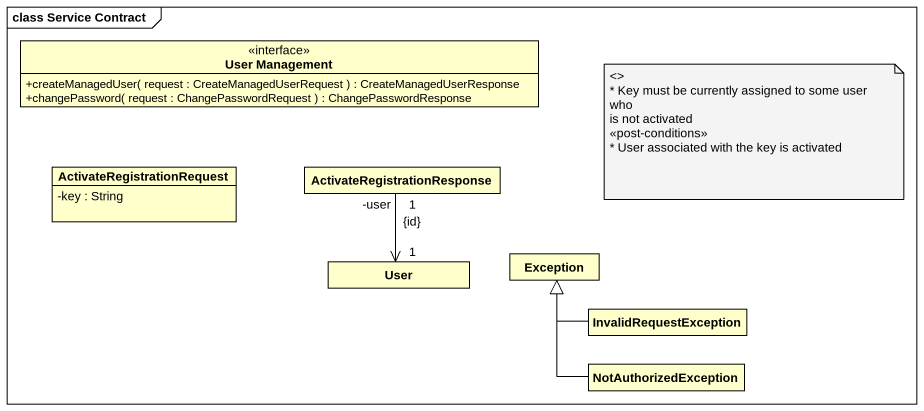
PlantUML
@startuml
mainframe class Service Contract
hide circle
hide empty members
skinparam classAttributeIconSize 0
interface "User Management" as User_Management {
  +createManagedUser( request : CreateManagedUserRequest ) : CreateManagedUserResponse
  +changePassword( request : ChangePasswordRequest ) : ChangePasswordResponse
}
class ActivateRegistrationRequest {
  -key : String
}
class ActivateRegistrationResponse
class User
class "Exception" as Exception_
class InvalidRequestException
class NotAuthorizedException
ActivateRegistrationResponse "1\n{id}\n-user" --> "1" User
InvalidRequestException -left-|> Exception_
NotAuthorizedException -up-|> Exception_
note as N1
  <>
  * Key must be currently assigned to some user who
  is not activated
  <<post-conditions>>
  * User associated with the key is activated
end note
@enduml
